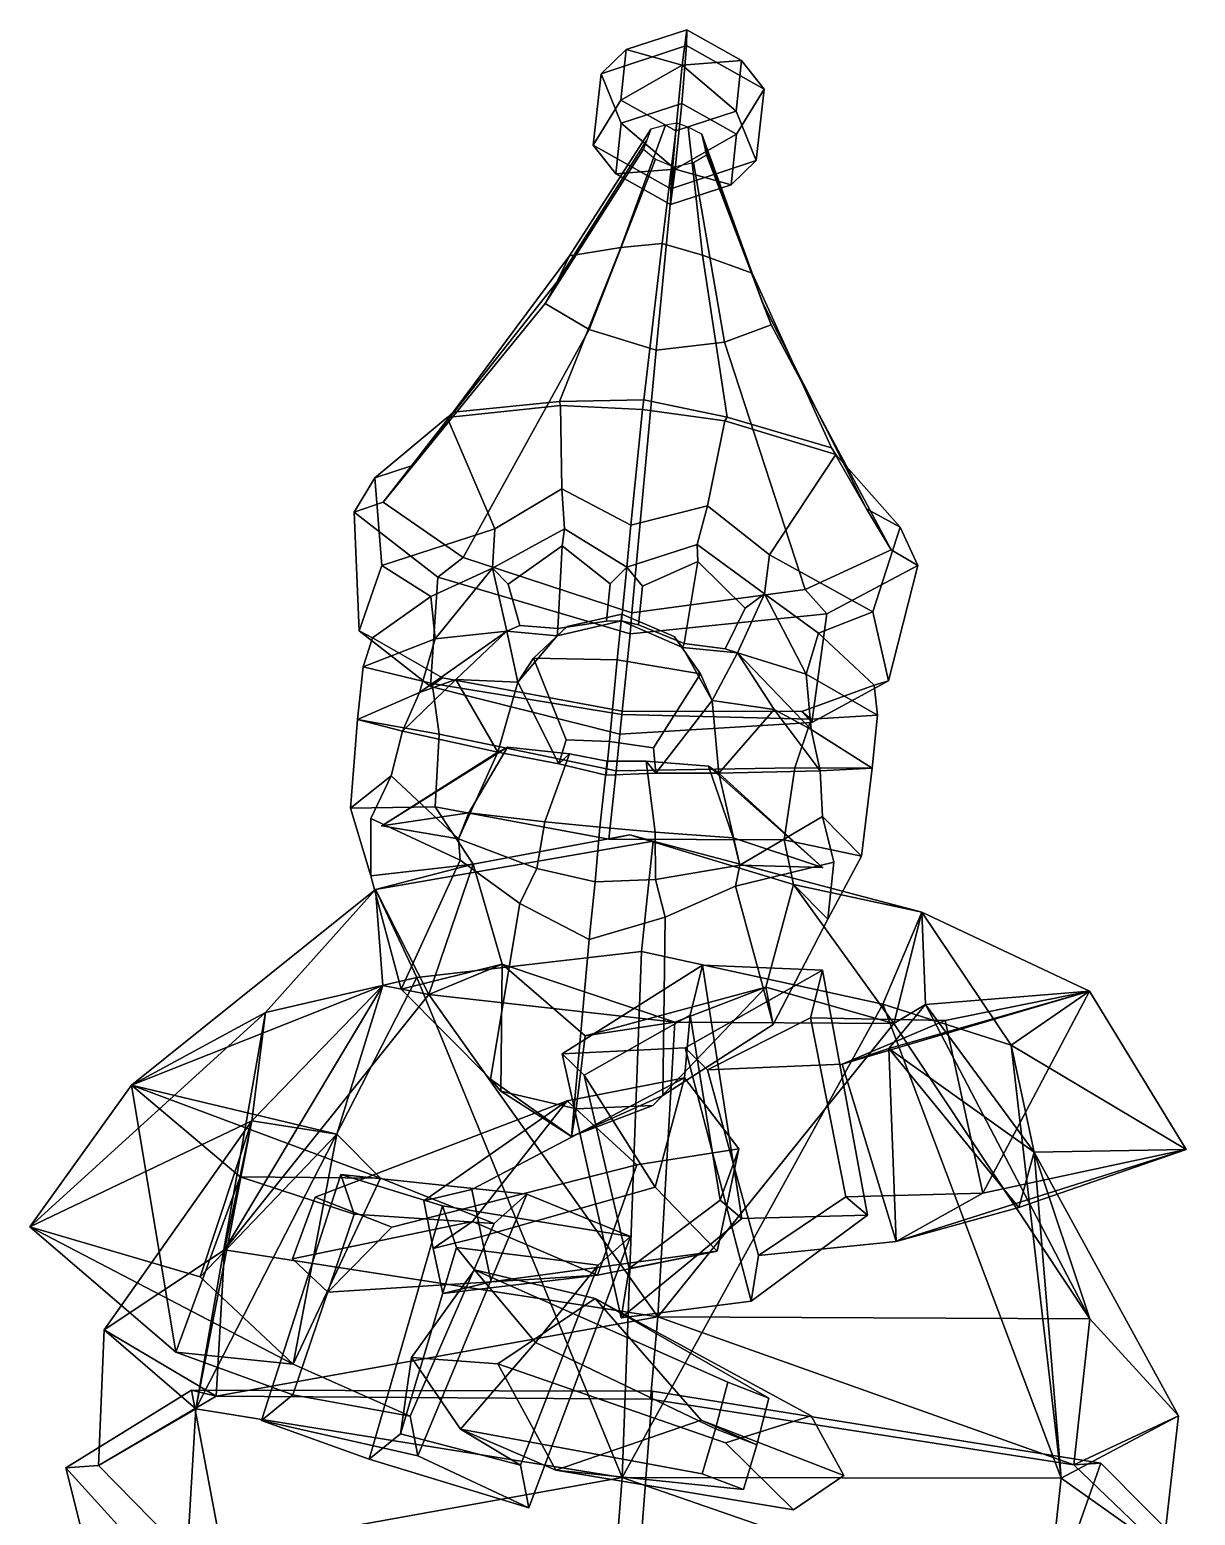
# Model space of a CAD drawing. Extents: x -140 to 134, y -226 to 338.
# Drawn here: x -139.8 to 134.1, y -10.9 to 338.1 of the extents above; entities that cross this region are included whole.
import ezdxf

# ---------------------------------------------------------------- set-up
doc = ezdxf.new("R2010")
doc.units = 0

msp = doc.modelspace()

# ---------------------------------------------------------------- linework, layer by layer
for p in [(-57.068275, 151.067719, 73.576363), (46.459114, 141.300537, 75.588348)]:
    msp.add_point(p)
for points in [[(0.385634, 333.461517, -37.042839), (14.57961, 338.129944, -41.24456), (14.52562, 334.404572, -56.551167), (-5.547706, 327.80249, -50.609077)], [(13.528693, 329.82074, -27.506554), (14.57961, 338.129944, -41.24456), (0.385634, 333.461517, -37.042839)], [(13.528693, 329.82074, -27.506554), (27.47805, 330.905518, -36.516312), (14.57961, 338.129944, -41.24456)], [(27.47805, 330.905518, -36.516312), (32.766747, 324.187775, -49.864464), (14.52562, 334.404572, -56.551167), (14.57961, 338.129944, -41.24456)], [(-7.379908, 310.983551, -37.980251), (-0.909924, 321.568787, -28.112944), (0.385634, 333.461517, -37.042839), (-5.547706, 327.80249, -50.609077)], [(-0.795622, 316.158478, -60.258263), (-5.547706, 327.80249, -50.609077), (14.52562, 334.404572, -56.551167), (13.398355, 320.826904, -64.459984)], [(-0.909924, 321.568787, -28.112944), (13.528693, 329.82074, -27.506554), (0.385634, 333.461517, -37.042839)], [(26.296791, 313.602478, -59.731735), (13.398355, 320.826904, -64.459984), (14.52562, 334.404572, -56.551167), (32.766747, 324.187775, -49.864464)], [(11.988489, 314.344391, -23.384735), (13.528693, 329.82074, -27.506554), (-0.909924, 321.568787, -28.112944)], [(11.988489, 314.344391, -23.384735), (26.182491, 319.012756, -27.58642), (13.528693, 329.82074, -27.506554)], [(26.182491, 319.012756, -27.58642), (27.47805, 330.905518, -36.516312), (13.528693, 329.82074, -27.506554)], [(30.934546, 307.368805, -37.235634), (32.766747, 324.187775, -49.864464), (27.47805, 330.905518, -36.516312), (26.182491, 319.012756, -27.58642)], [(-7.379908, 310.983551, -37.980251), (-5.547706, 327.80249, -50.609077), (-0.795622, 316.158478, -60.258263), (-2.091179, 304.265717, -51.328365)], [(10.861225, 300.766754, -31.293568), (11.988489, 314.344391, -23.384735), (-0.909924, 321.568787, -28.112944), (-7.379908, 310.983551, -37.980251)], [(30.934546, 307.368805, -37.235634), (25.001234, 301.709717, -50.801842), (26.296791, 313.602478, -59.731735), (32.766747, 324.187775, -49.864464)], [(11.858136, 305.350525, -60.338135), (-0.795622, 316.158478, -60.258263), (13.398355, 320.826904, -64.459984)], [(10.861225, 300.766754, -31.293568), (30.934546, 307.368805, -37.235634), (26.182491, 319.012756, -27.58642), (11.988489, 314.344391, -23.384735)], [(11.858136, 305.350525, -60.338135), (13.398355, 320.826904, -64.459984), (26.296791, 313.602478, -59.731735)], [(6.145168, 314.742065, -33.318359), (5.21892, 312.169037, -36.91954), (-15.958186, 278.790192, -8.631081), (-12.930323, 284.983612, 4.102761)], [(9.557518, 315.711761, -31.512348), (6.145168, 314.742065, -33.318359), (-12.930323, 284.983612, 4.102761), (-0.87938, 286.992371, 10.490869)], [(-2.091179, 304.265717, -51.328365), (-0.795622, 316.158478, -60.258263), (11.858136, 305.350525, -60.338135)], [(12.291435, 316.207642, -30.44393), (9.557518, 315.711761, -31.512348), (-0.87938, 286.992371, 10.490869), (8.805226, 287.91449, 14.270494)], [(12.291435, 316.207642, -30.44393), (8.805226, 287.91449, 14.270494), (18.284933, 285.184326, 10.863316), (14.923526, 315.205505, -31.408064)], [(14.923526, 315.205505, -31.408064), (18.284933, 285.184326, 10.863316), (29.984776, 280.934845, 4.936789), (18.161396, 313.608398, -33.084831)], [(5.21892, 312.169037, -36.91954), (4.390481, 310.101227, -39.825989), (-18.690908, 273.821686, -18.908382), (-15.958186, 278.790192, -8.631081)], [(10.861225, 300.766754, -31.293568), (-7.379908, 310.983551, -37.980251), (-2.091179, 304.265717, -51.328365), (10.807234, 297.041351, -46.600155)], [(25.001234, 301.709717, -50.801842), (11.858136, 305.350525, -60.338135), (26.296791, 313.602478, -59.731735)], [(18.161396, 313.608398, -33.084831), (29.984776, 280.934845, 4.936789), (32.289482, 274.238312, -7.693417), (18.728268, 310.894531, -36.656994)], [(18.728268, 310.894531, -36.656994), (32.289482, 274.238312, -7.693417), (34.438885, 268.809235, -17.875837), (19.266823, 308.697723, -39.536877)], [(4.390481, 310.101227, -39.825989), (7.235912, 307.735016, -42.596058), (-8.307736, 267.733246, -28.700974), (-18.690908, 273.821686, -18.908382)], [(7.235912, 307.735016, -42.596058), (11.591511, 305.910858, -44.414856), (7.3968, 262.809845, -35.128899), (-8.307736, 267.733246, -28.700974)], [(10.861225, 300.766754, -31.293568), (10.807234, 297.041351, -46.600155), (25.001234, 301.709717, -50.801842), (30.934546, 307.368805, -37.235634)], [(19.266823, 308.697723, -39.536877), (34.438885, 268.809235, -17.875837), (23.485483, 264.733734, -28.083092), (16.138014, 306.895142, -42.423054)], [(10.807234, 297.041351, -46.600155), (-2.091179, 304.265717, -51.328365), (11.858136, 305.350525, -60.338135)], [(16.138014, 306.895142, -42.423054), (23.485483, 264.733734, -28.083092), (7.3968, 262.809845, -35.128899), (11.591511, 305.910858, -44.414856)], [(10.807234, 297.041351, -46.600155), (11.858136, 305.350525, -60.338135), (25.001234, 301.709717, -50.801842)], [(-40.268204, 248.267975, 40.302773), (-15.296136, 250.807434, 52.800667), (-0.87938, 286.992371, 10.490869), (-12.930323, 284.983612, 4.102761)], [(4.472487, 251.168945, 60.279057), (8.805226, 287.91449, 14.270494), (-0.87938, 286.992371, 10.490869), (-15.296136, 250.807434, 52.800667)], [(4.472487, 251.168945, 60.279057), (24.098049, 247.09082, 53.566269), (18.284933, 285.184326, 10.863316), (8.805226, 287.91449, 14.270494)], [(-50.055382, 235.64801, 15.305108), (-40.268204, 248.267975, 40.302773), (-12.930323, 284.983612, 4.102761), (-15.958186, 278.790192, -8.631081)], [(48.617531, 239.882141, 42.030212), (29.984776, 280.934845, 4.936789), (18.284933, 285.184326, 10.863316), (24.098049, 247.09082, 53.566269)], [(56.82811, 225.564209, 17.38232), (32.289482, 274.238312, -7.693417), (29.984776, 280.934845, 4.936789), (48.617531, 239.882141, 42.030212)], [(-56.736862, 227.169128, -6.172847), (-50.055382, 235.64801, 15.305108), (-15.958186, 278.790192, -8.631081), (-18.690908, 273.821686, -18.908382)], [(-37.932331, 214.172638, -24.289907), (-56.736862, 227.169128, -6.172847), (-18.690908, 273.821686, -18.908382), (-8.307736, 267.733246, -28.700974)], [(62.628735, 215.907715, -3.853052), (34.438885, 268.809235, -17.875837), (32.289482, 274.238312, -7.693417), (56.82811, 225.564209, 17.38232)], [(42.43792, 206.59021, -22.727962), (23.485483, 264.733734, -28.083092), (34.438885, 268.809235, -17.875837), (62.628735, 215.907715, -3.853052)], [(1.714064, 201.134033, -40.679794), (-37.932331, 214.172638, -24.289907), (-8.307736, 267.733246, -28.700974), (7.3968, 262.809845, -35.128899)], [(1.714064, 201.134033, -40.679794), (7.3968, 262.809845, -35.128899), (23.485483, 264.733734, -28.083092), (42.43792, 206.59021, -22.727962)], [(-41.736584, 246.987366, 45.420616), (-40.268204, 248.267975, 40.302773), (-50.055382, 235.64801, 15.305108), (-58.696587, 232.885559, 17.543018)], [(-15.099075, 249.854523, 58.12632), (-15.296136, 250.807434, 52.800667), (-40.268204, 248.267975, 40.302773), (-41.736584, 246.987366, 45.420616)], [(-14.767413, 230.239319, 67.671211), (-15.099075, 249.854523, 58.12632), (-41.736584, 246.987366, 45.420616), (-30.488274, 220.864258, 58.743095)], [(4.172307, 248.878174, 64.604294), (4.472487, 251.168945, 60.279057), (-15.296136, 250.807434, 52.800667), (-15.099075, 249.854523, 58.12632)], [(1.422144, 221.706604, 74.210342), (4.172307, 248.878174, 64.604294), (-15.099075, 249.854523, 58.12632), (-14.767413, 230.239319, 67.671211)], [(1.422144, 221.706604, 74.210342), (19.486328, 226.244568, 68.611771), (23.521362, 246.210907, 58.876884), (4.172307, 248.878174, 64.604294)], [(4.172307, 248.878174, 64.604294), (23.521362, 246.210907, 58.876884), (24.098049, 247.09082, 53.566269), (4.472487, 251.168945, 60.279057)], [(-30.488274, 220.864258, 58.743095), (-41.736584, 246.987366, 45.420616), (-58.696587, 232.885559, 17.543018), (-57.054527, 212.228394, 41.977097)], [(19.486328, 226.244568, 68.611771), (34.052055, 214.775269, 59.997402), (49.622402, 238.368195, 47.196121), (23.521362, 246.210907, 58.876884)], [(23.521362, 246.210907, 58.876884), (49.622402, 238.368195, 47.196121), (48.617531, 239.882141, 42.030212), (24.098049, 247.09082, 53.566269)], [(34.052055, 214.775269, 59.997402), (58.293018, 201.346069, 44.218803), (64.707787, 221.243103, 19.941305), (49.622402, 238.368195, 47.196121)], [(49.622402, 238.368195, 47.196121), (64.707787, 221.243103, 19.941305), (56.82811, 225.564209, 17.38232), (48.617531, 239.882141, 42.030212)], [(-58.696587, 232.885559, 17.543018), (-50.055382, 235.64801, 15.305108), (-56.736862, 227.169128, -6.172847), (-63.532257, 224.771729, -6.973056)], [(-57.054527, 212.228394, 41.977097), (-58.696587, 232.885559, 17.543018), (-63.532257, 224.771729, -6.973056), (-62.42329, 196.914978, 7.473741)], [(-63.532257, 224.771729, -6.973056), (-56.736862, 227.169128, -6.172847), (-37.932331, 214.172638, -24.289907), (-43.8801, 209.530396, -26.579975)], [(-14.767413, 230.239319, 67.671211), (-30.488274, 220.864258, 58.743095), (-31.083235, 211.597595, 59.503296), (-14.111197, 220.906464, 69.690102)], [(1.422144, 221.706604, 74.210342), (-14.767413, 230.239319, 67.671211), (-14.111197, 220.906464, 69.690102), (0.499795, 211.854462, 73.842979)], [(-62.42329, 196.914978, 7.473741), (-63.532257, 224.771729, -6.973056), (-43.8801, 209.530396, -26.579975), (-45.612076, 183.846008, -15.862905)], [(1.422144, 221.706604, 74.210342), (0.499795, 211.854462, 73.842979), (17.01898, 217.181305, 70.481003), (19.486328, 226.244568, 68.611771)], [(19.486328, 226.244568, 68.611771), (17.01898, 217.181305, 70.481003), (32.874367, 205.563599, 60.746273), (34.052055, 214.775269, 59.997402)], [(64.707787, 221.243103, 19.941305), (68.881798, 212.279236, -4.399672), (62.628735, 215.907715, -3.853052), (56.82811, 225.564209, 17.38232)], [(-45.558823, 204.939362, 43.956543), (-31.083235, 211.597595, 59.503296), (-30.488274, 220.864258, 58.743095), (-57.054527, 212.228394, 41.977097)], [(-14.719212, 216.902313, 68.156776), (-14.111197, 220.906464, 69.690102), (-31.083235, 211.597595, 59.503296), (-27.403748, 207.884094, 59.992813)], [(-14.719212, 216.902313, 68.156776), (-3.430012, 207.927612, 71.665688), (0.499795, 211.854462, 73.842979), (-14.111197, 220.906464, 69.690102)], [(58.293018, 201.346069, 44.218803), (62.028946, 185.173645, 9.892392), (68.881798, 212.279236, -4.399672), (64.707787, 221.243103, 19.941305)], [(-15.693019, 197.444458, 70.29705), (-14.719212, 216.902313, 68.156776), (-27.403748, 207.884094, 59.992813), (-24.651022, 198.181763, 64.94603)], [(-3.430012, 207.927612, 71.665688), (-14.719212, 216.902313, 68.156776), (-15.693019, 197.444458, 70.29705), (-4.304185, 199.20932, 74.32354)], [(17.183765, 213.167877, 68.720779), (17.01898, 217.181305, 70.481003), (0.499795, 211.854462, 73.842979), (4.169549, 207.36438, 71.965813)], [(17.183765, 213.167877, 68.720779), (28.323904, 202.238983, 58.599617), (32.874367, 205.563599, 60.746273), (17.01898, 217.181305, 70.481003)], [(-43.8801, 209.530396, -26.579975), (-37.932331, 214.172638, -24.289907), (1.714064, 201.134033, -40.679794), (1.308648, 196.206848, -43.737938)], [(4.169549, 207.36438, 71.965813), (3.258237, 198.308411, 74.895424), (14.011737, 193.912292, 70.381218), (17.183765, 213.167877, 68.720779)], [(14.011737, 193.912292, 70.381218), (23.625505, 192.716919, 64.208733), (28.323904, 202.238983, 58.599617), (17.183765, 213.167877, 68.720779)], [(45.569736, 196.341919, 45.72757), (58.293018, 201.346069, 44.218803), (34.052055, 214.775269, 59.997402), (32.874367, 205.563599, 60.746273)], [(68.881798, 212.279236, -4.399672), (47.496647, 200.909576, -24.804125), (42.43792, 206.59021, -22.727962), (62.628735, 215.907715, -3.853052)], [(-57.054527, 212.228394, 41.977097), (-62.42329, 196.914978, 7.473741), (-59.272861, 195.285278, 8.331049), (-45.558823, 204.939362, 43.956543)], [(-45.612076, 183.846008, -15.862905), (-43.8801, 209.530396, -26.579975), (1.308648, 196.206848, -43.737938), (-1.112574, 172.653625, -33.492188)], [(-44.561535, 194.989014, 46.315105), (-31.083235, 211.597595, 59.503296), (-45.558823, 204.939362, 43.956543)], [(-27.651909, 196.855713, 66.241554), (-31.083235, 211.597595, 59.503296), (-44.561535, 194.989014, 46.315105)], [(-24.651022, 198.181763, 64.94603), (-27.403748, 207.884094, 59.992813), (-31.083235, 211.597595, 59.503296), (-27.651909, 196.855713, 66.241554)], [(-4.304185, 199.20932, 74.32354), (-0.75937, 199.277954, 77.581078), (0.499795, 211.854462, 73.842979), (-3.430012, 207.927612, 71.665688)], [(3.258237, 198.308411, 74.895424), (4.169549, 207.36438, 71.965813), (0.499795, 211.854462, 73.842979), (-0.75937, 199.277954, 77.581078)], [(62.028946, 185.173645, 9.892392), (43.982265, 175.393311, -14.121696), (47.496647, 200.909576, -24.804125), (68.881798, 212.279236, -4.399672)], [(47.496647, 200.909576, -24.804125), (1.308648, 196.206848, -43.737938), (1.714064, 201.134033, -40.679794), (42.43792, 206.59021, -22.727962)], [(-45.558823, 204.939362, 43.956543), (-59.272861, 195.285278, 8.331049), (-61.47245, 188.479004, 10.702352), (-44.561535, 194.989014, 46.315105)], [(23.625505, 192.716919, 64.208733), (26.490591, 191.747681, 67.293777), (32.874367, 205.563599, 60.746273), (28.323904, 202.238983, 58.599617)], [(26.490591, 191.747681, 67.293777), (42.639694, 186.762085, 48.009808), (32.874367, 205.563599, 60.746273)], [(42.639694, 186.762085, 48.009808), (45.569736, 196.341919, 45.72757), (32.874367, 205.563599, 60.746273)], [(-1.768121, 190.118469, 98.378632), (-0.635103, 200.805786, 91.960358), (-13.5291, 197.933563, 88.96167), (-21.393986, 190.490082, 91.717461)], [(-0.635103, 200.805786, 91.960358), (-0.75937, 199.277954, 77.581078), (-15.869974, 195.752197, 72.887589), (-13.5291, 197.933563, 88.96167)], [(-15.693019, 197.444458, 70.29705), (-15.869974, 195.752197, 72.887589), (-0.75937, 199.277954, 77.581078), (-4.304185, 199.20932, 74.32354)], [(-1.768121, 190.118469, 98.378632), (17.822901, 186.790222, 92.479614), (11.600334, 195.562744, 89.450043), (-0.635103, 200.805786, 91.960358)], [(43.982265, 175.393311, -14.121696), (-1.112574, 172.653625, -33.492188), (1.308648, 196.206848, -43.737938), (47.496647, 200.909576, -24.804125)], [(-0.635103, 200.805786, 91.960358), (11.600334, 195.562744, 89.450043), (13.595005, 192.972351, 73.46022), (-0.75937, 199.277954, 77.581078)], [(14.011737, 193.912292, 70.381218), (3.258237, 198.308411, 74.895424), (-0.75937, 199.277954, 77.581078), (13.595005, 192.972351, 73.46022)], [(58.293018, 201.346069, 44.218803), (45.569736, 196.341919, 45.72757), (58.598755, 184.164825, 10.621809), (62.028946, 185.173645, 9.892392)], [(-62.42329, 196.914978, 7.473741), (-45.612076, 183.846008, -15.862905), (-42.807949, 185.889587, -16.543507), (-59.272861, 195.285278, 8.331049)], [(-48.248013, 182.417145, 48.750496), (-27.651909, 196.855713, 66.241554), (-44.561535, 194.989014, 46.315105)], [(-39.712219, 185.493225, 71.825409), (-27.651909, 196.855713, 66.241554), (-48.248013, 182.417145, 48.750496)], [(-39.712219, 185.493225, 71.825409), (-25.133167, 184.88092, 75.04969), (-27.651909, 196.855713, 66.241554)], [(-15.693019, 197.444458, 70.29705), (-24.651022, 198.181763, 64.94603), (-27.651909, 196.855713, 66.241554), (-15.869974, 195.752197, 72.887589)], [(-25.133167, 184.88092, 75.04969), (-15.869974, 195.752197, 72.887589), (-27.651909, 196.855713, 66.241554)], [(-21.393986, 190.490082, 91.717461), (-13.5291, 197.933563, 88.96167), (-15.869974, 195.752197, 72.887589), (-25.133167, 184.88092, 75.04969)], [(17.822901, 186.790222, 92.479614), (20.572197, 180.568909, 75.93795), (13.595005, 192.972351, 73.46022), (11.600334, 195.562744, 89.450043)], [(45.569736, 196.341919, 45.72757), (42.639694, 186.762085, 48.009808), (59.394112, 177.075958, 13.051317), (58.598755, 184.164825, 10.621809)], [(-44.561535, 194.989014, 46.315105), (-61.47245, 188.479004, 10.702352), (-62.759182, 176.057556, 15.485781), (-48.248013, 182.417145, 48.750496)], [(-61.47245, 188.479004, 10.702352), (-59.272861, 195.285278, 8.331049), (-42.807949, 185.889587, -16.543507), (-45.211052, 184.554901, -18.904428)], [(14.011737, 193.912292, 70.381218), (13.595005, 192.972351, 73.46022), (26.490591, 191.747681, 67.293777), (23.625505, 192.716919, 64.208733)], [(20.572197, 180.568909, 75.93795), (26.490591, 191.747681, 67.293777), (13.595005, 192.972351, 73.46022)], [(-62.759182, 176.057556, 15.485781), (-61.47245, 188.479004, 10.702352), (-45.211052, 184.554901, -18.904428), (-43.600449, 172.594055, -17.955437)], [(-13.714772, 171.326477, 90.727829), (-21.393986, 190.490082, 91.717461), (-25.133167, 184.88092, 75.04969), (-15.476265, 165.630554, 78.761215)], [(-3.537236, 170.908386, 96.153793), (-1.768121, 190.118469, 98.378632), (-21.393986, 190.490082, 91.717461), (-13.714772, 171.326477, 90.727829)], [(-3.537236, 170.908386, 96.153793), (6.7403, 169.396667, 91.125366), (17.822901, 186.790222, 92.479614), (-1.768121, 190.118469, 98.378632)], [(35.121841, 178.433105, 73.279762), (26.490591, 191.747681, 67.293777), (20.572197, 180.568909, 75.93795)], [(35.121841, 178.433105, 73.279762), (43.814262, 173.731628, 50.539665), (26.490591, 191.747681, 67.293777)], [(43.814262, 173.731628, 50.539665), (42.639694, 186.762085, 48.009808), (26.490591, 191.747681, 67.293777)], [(-52.213074, 173.308197, 50.058426), (-39.712219, 185.493225, 71.825409), (-48.248013, 182.417145, 48.750496)], [(-29.784765, 168.367859, 72.170265), (-39.712219, 185.493225, 71.825409), (-52.213074, 173.308197, 50.058426)], [(-45.612076, 183.846008, -15.862905), (-1.112574, 172.653625, -33.492188), (-0.625019, 178.041351, -32.424778), (-42.807949, 185.889587, -16.543507)], [(-45.211052, 184.554901, -18.904428), (-42.807949, 185.889587, -16.543507), (-0.625019, 178.041351, -32.424778), (-0.693498, 177.239899, -32.791794)], [(-29.784765, 168.367859, 72.170265), (-25.133167, 184.88092, 75.04969), (-39.712219, 185.493225, 71.825409)], [(6.7403, 169.396667, 91.125366), (7.350999, 163.476959, 79.204849), (20.572197, 180.568909, 75.93795), (17.822901, 186.790222, 92.479614)], [(62.028946, 185.173645, 9.892392), (58.598755, 184.164825, 10.621809), (41.637966, 177.922607, -14.902353), (43.982265, 175.393311, -14.121696)], [(42.639694, 186.762085, 48.009808), (43.814262, 173.731628, 50.539665), (58.150749, 164.650452, 17.835587), (59.394112, 177.075958, 13.051317)], [(-48.248013, 182.417145, 48.750496), (-62.759182, 176.057556, 15.485781), (-52.213074, 173.308197, 50.058426)], [(-43.600449, 172.594055, -17.955437), (-45.211052, 184.554901, -18.904428), (-0.693498, 177.239899, -32.791794), (-2.023955, 164.006104, -28.575752)], [(-15.476265, 165.630554, 78.761215), (-25.133167, 184.88092, 75.04969), (-29.784765, 168.367859, 72.170265)], [(59.394112, 177.075958, 13.051317), (43.838276, 176.153625, -17.173811), (41.637966, 177.922607, -14.902353), (58.598755, 184.164825, 10.621809)], [(43.982265, 175.393311, -14.121696), (41.637966, 177.922607, -14.902353), (-0.625019, 178.041351, -32.424778), (-1.112574, 172.653625, -33.492188)], [(43.838276, 176.153625, -17.173811), (-0.693498, 177.239899, -32.791794), (-0.625019, 178.041351, -32.424778), (41.637966, 177.922607, -14.902353)], [(7.350999, 163.476959, 79.204849), (22.161989, 163.46698, 73.179817), (20.572197, 180.568909, 75.93795)], [(22.161989, 163.46698, 73.179817), (35.121841, 178.433105, 73.279762), (20.572197, 180.568909, 75.93795)], [(22.161989, 163.46698, 73.179817), (45.953098, 164.046814, 51.966221), (35.121841, 178.433105, 73.279762)], [(45.953098, 164.046814, 51.966221), (43.814262, 173.731628, 50.539665), (35.121841, 178.433105, 73.279762)], [(-54.85939, 162.839233, 52.397434), (-52.213074, 173.308197, 50.058426), (-62.759182, 176.057556, 15.485781), (-64.391487, 155.277771, 21.157606)], [(-64.391487, 155.277771, 21.157606), (-62.759182, 176.057556, 15.485781), (-43.600449, 172.594055, -17.955437), (-44.53606, 155.570313, -11.476666)], [(39.984619, 164.708313, -16.331013), (-2.023955, 164.006104, -28.575752), (-0.693498, 177.239899, -32.791794), (43.838276, 176.153625, -17.173811)], [(58.150749, 164.650452, 17.835587), (39.984619, 164.708313, -16.331013), (43.838276, 176.153625, -17.173811), (59.394112, 177.075958, 13.051317)], [(-54.85939, 162.839233, 52.397434), (-39.048603, 148.054779, 82.796478), (-29.784765, 168.367859, 72.170265), (-52.213074, 173.308197, 50.058426)], [(-44.53606, 155.570313, -11.476666), (-43.600449, 172.594055, -17.955437), (-2.023955, 164.006104, -28.575752), (-3.688456, 147.975403, -20.749311)], [(-3.537236, 170.908386, 96.153793), (-13.714772, 171.326477, 90.727829), (-15.476265, 165.630554, 78.761215), (-4.329887, 163.030609, 85.340569)], [(43.814262, 173.731628, 50.539665), (45.953098, 164.046814, 51.966221), (58.150749, 164.650452, 17.835587)], [(-36.643089, 154.149292, 91.837669), (-27.565689, 169.585297, 86.213661), (-57.068275, 151.067719, 73.576363)], [(-27.565689, 169.585297, 86.213661), (-29.784765, 168.367859, 72.170265), (-57.068275, 151.067719, 73.576363)], [(-57.068275, 151.067719, 73.576363), (-29.784765, 168.367859, 72.170265), (-39.048603, 148.054779, 82.796478)], [(-12.961178, 167.973022, 86.665352), (-27.565689, 169.585297, 86.213661), (-36.643089, 154.149292, 91.837669), (-18.72349, 152.05127, 101.119408)], [(-27.565689, 169.585297, 86.213661), (-12.961178, 167.973022, 86.665352), (-15.476265, 165.630554, 78.761215), (-29.784765, 168.367859, 72.170265)], [(-18.72349, 152.05127, 101.119408), (-5.811865, 150.770874, 102.08123), (-4.108326, 166.300964, 89.816055), (-12.961178, 167.973022, 86.665352)], [(-4.108326, 166.300964, 89.816055), (-4.329887, 163.030609, 85.340569), (-15.476265, 165.630554, 78.761215), (-12.961178, 167.973022, 86.665352)], [(-3.537236, 170.908386, 96.153793), (-4.329887, 163.030609, 85.340569), (7.350999, 163.476959, 79.204849), (6.7403, 169.396667, 91.125366)], [(7.138779, 149.611328, 101.622025), (5.015685, 166.277008, 87.014717), (-4.108326, 166.300964, 89.816055), (-5.811865, 150.770874, 102.08123)], [(-4.108326, 166.300964, 89.816055), (5.015685, 166.277008, 87.014717), (7.350999, 163.476959, 79.204849), (-4.329887, 163.030609, 85.340569)], [(37.470879, 147.833435, -9.882915), (-3.688456, 147.975403, -20.749311), (-2.023955, 164.006104, -28.575752), (39.984619, 164.708313, -16.331013)], [(5.015685, 166.277008, 87.014717), (7.138779, 149.611328, 101.622025), (25.478592, 148.288513, 93.044968), (19.670488, 165.128845, 87.13166)], [(19.670488, 165.128845, 87.13166), (22.161989, 163.46698, 73.179817), (7.350999, 163.476959, 79.204849), (5.015685, 166.277008, 87.014717)], [(25.478592, 148.288513, 93.044968), (46.459114, 141.300537, 75.588348), (19.670488, 165.128845, 87.13166)], [(19.670488, 165.128845, 87.13166), (46.459114, 141.300537, 75.588348), (22.161989, 163.46698, 73.179817)], [(46.503475, 153.276245, 54.367355), (45.953098, 164.046814, 51.966221), (22.161989, 163.46698, 73.179817), (27.048672, 141.818909, 84.081039)], [(55.649765, 143.952637, 23.490532), (37.470879, 147.833435, -9.882915), (39.984619, 164.708313, -16.331013), (58.150749, 164.650452, 17.835587)], [(46.503475, 153.276245, 54.367355), (55.649765, 143.952637, 23.490532), (58.150749, 164.650452, 17.835587), (45.953098, 164.046814, 51.966221)], [(-59.684841, 139.317444, 28.640743), (-59.644897, 152.852753, 57.691441), (-54.85939, 162.839233, 52.397434), (-64.391487, 155.277771, 21.157606)], [(-54.85939, 162.839233, 52.397434), (-59.644897, 152.852753, 57.691441), (-38.677483, 143.031586, 74.630844), (-39.048603, 148.054779, 82.796478)], [(46.459114, 141.300537, 75.588348), (27.048672, 141.818909, 84.081039), (22.161989, 163.46698, 73.179817)], [(-59.684841, 139.317444, 28.640743), (-64.391487, 155.277771, 21.157606), (-44.53606, 155.570313, -11.476666), (-35.595589, 142.068542, 17.429707)], [(-39.048603, 148.054779, 82.796478), (-36.643089, 154.149292, 91.837669), (-57.068275, 151.067719, 73.576363)], [(-35.595589, 142.068542, 17.429707), (-44.53606, 155.570313, -11.476666), (-3.688456, 147.975403, -20.749311), (1.247347, 148.950256, -3.128552)], [(-18.72349, 152.05127, 101.119408), (-36.643089, 154.149292, 91.837669), (-39.048603, 148.054779, 82.796478), (-20.612104, 141.080933, 93.265633)], [(-38.677483, 143.031586, 74.630844), (-59.644897, 152.852753, 57.691441), (-59.684841, 139.317444, 28.640743), (-52.495834, 112.694061, 50.45528)], [(-5.811865, 150.770874, 102.08123), (-18.72349, 152.05127, 101.119408), (-20.612104, 141.080933, 93.265633), (-6.968417, 137.978394, 99.49099)], [(-5.811865, 150.770874, 102.08123), (-6.968417, 137.978394, 99.49099), (7.244189, 138.45285, 93.807007), (7.138779, 149.611328, 101.622025)], [(46.503475, 153.276245, 54.367355), (27.048672, 141.818909, 84.081039), (26.059746, 136.924011, 75.888969), (49.130112, 142.590485, 59.805412)], [(47.757629, 129.180908, 30.728819), (55.649765, 143.952637, 23.490532), (46.503475, 153.276245, 54.367355), (49.130112, 142.590485, 59.805412)], [(6.721849, 147.500885, -7.311019), (-58.584087, 136.147217, -8.124345), (-35.595589, 142.068542, 17.429707), (1.247347, 148.950256, -3.128552)], [(6.721849, 147.500885, -7.311019), (3.961937, 121.597351, -54.50695), (-48.845924, 115.457062, -46.08596), (-58.584087, 136.147217, -8.124345)], [(-24.657194, 132.870941, 97.047699), (-20.612104, 141.080933, 93.265633), (-39.048603, 148.054779, 82.796478), (-38.677483, 143.031586, 74.630844)], [(39.666786, 137.322693, 17.300604), (1.247347, 148.950256, -3.128552), (-3.688456, 147.975403, -20.749311), (37.470879, 147.833435, -9.882915)], [(1.247347, 148.950256, -3.128552), (39.666786, 137.322693, 17.300604), (69.797272, 130.805115, -11.744743), (6.721849, 147.500885, -7.311019)], [(6.721849, 147.500885, -7.311019), (69.797272, 130.805115, -11.744743), (60.695374, 109.166504, -48.05909), (3.961937, 121.597351, -54.50695)], [(7.138779, 149.611328, 101.622025), (7.244189, 138.45285, 93.807007), (27.048672, 141.818909, 84.081039), (25.478592, 148.288513, 93.044968)], [(27.048672, 141.818909, 84.081039), (46.459114, 141.300537, 75.588348), (25.478592, 148.288513, 93.044968)], [(47.757629, 129.180908, 30.728819), (39.666786, 137.322693, 17.300604), (37.470879, 147.833435, -9.882915), (55.649765, 143.952637, 23.490532)], [(-52.495834, 112.694061, 50.45528), (-59.684841, 139.317444, 28.640743), (-35.595589, 142.068542, 17.429707), (-28.772707, 118.624573, 44.233372)], [(-58.584087, 136.147217, -8.124345), (-45.983665, 111.451782, 49.891468), (-35.595589, 142.068542, 17.429707)], [(-31.565521, 91.540939, 87.231308), (-24.657194, 132.870941, 97.047699), (-38.677483, 143.031586, 74.630844), (-52.495834, 112.694061, 50.45528)], [(-45.983665, 111.451782, 49.891468), (-28.772707, 118.624573, 44.233372), (-35.595589, 142.068542, 17.429707)], [(-8.361586, 124.406311, 105.291252), (-6.968417, 137.978394, 99.49099), (-20.612104, 141.080933, 93.265633), (-24.657194, 132.870941, 97.047699)], [(9.534366, 129.645172, 97.712189), (26.059746, 136.924011, 75.888969), (27.048672, 141.818909, 84.081039), (7.244189, 138.45285, 93.807007)], [(26.059746, 136.924011, 75.888969), (34.883366, 104.450348, 52.153442), (47.757629, 129.180908, 30.728819), (49.130112, 142.590485, 59.805412)], [(-56.848431, 113.557861, 28.593643), (-58.584087, 136.147217, -8.124345), (-115.882965, 90.164886, 79.743965)], [(-84.367195, 107.271576, -32.921398), (-115.882965, 90.164886, 79.743965), (-58.584087, 136.147217, -8.124345)], [(-84.367195, 107.271576, -32.921398), (-58.584087, 136.147217, -8.124345), (-48.845924, 115.457062, -46.08596)], [(-56.848431, 113.557861, 28.593643), (-45.983665, 111.451782, 49.891468), (-58.584087, 136.147217, -8.124345)], [(-8.361586, 124.406311, 105.291252), (9.534366, 129.645172, 97.712189), (7.244189, 138.45285, 93.807007), (-6.968417, 137.978394, 99.49099)], [(8.966942, 87.716949, 88.019035), (34.883366, 104.450348, 52.153442), (26.059746, 136.924011, 75.888969), (9.534366, 129.645172, 97.712189)], [(34.883366, 104.450348, 52.153442), (33.162209, 113.218262, 44.086304), (39.666786, 137.322693, 17.300604), (47.757629, 129.180908, 30.728819)], [(63.268265, 104.655701, 47.759785), (39.666786, 137.322693, 17.300604), (33.162209, 113.218262, 44.086304)], [(69.797272, 130.805115, -11.744743), (39.666786, 137.322693, 17.300604), (63.268265, 104.655701, 47.759785)], [(-12.499448, 78.079773, 93.314247), (-8.361586, 124.406311, 105.291252), (-24.657194, 132.870941, 97.047699), (-31.565521, 91.540939, 87.231308)], [(-12.499448, 78.079773, 93.314247), (8.966942, 87.716949, 88.019035), (9.534366, 129.645172, 97.712189), (-8.361586, 124.406311, 105.291252)], [(90.798996, 99.596634, -34.146194), (60.695374, 109.166504, -48.05909), (69.797272, 130.805115, -11.744743)], [(70.679474, 109.139008, 27.238642), (69.797272, 130.805115, -11.744743), (63.268265, 104.655701, 47.759785)], [(70.679474, 109.139008, 27.238642), (109.251877, 112.222107, 87.091949), (69.797272, 130.805115, -11.744743)], [(90.798996, 99.596634, -34.146194), (69.797272, 130.805115, -11.744743), (109.251877, 112.222107, 87.091949)], [(-0.577721, -2.018585, -96.775024), (-48.845924, 115.457062, -46.08596), (3.961937, 121.597351, -54.50695)], [(-0.577721, -2.018585, -96.775024), (3.961937, 121.597351, -54.50695), (60.695374, 109.166504, -48.05909)], [(-100.802322, 14.113022, -60.822861), (-48.845924, 115.457062, -46.08596), (-0.577721, -2.018585, -96.775024)], [(-100.802322, 14.113022, -60.822861), (-84.367195, 107.271576, -32.921398), (-48.845924, 115.457062, -46.08596)], [(-31.565521, 91.540939, 87.231308), (-52.495834, 112.694061, 50.45528), (-28.772707, 118.624573, 44.233372), (-29.091343, 88.779388, 71.559502)], [(11.761261, 104.997894, 54.096401), (-28.772707, 118.624573, 44.233372), (-45.983665, 111.451782, 49.891468)], [(-29.091343, 88.779388, 71.559502), (-28.772707, 118.624573, 44.233372), (-9.276695, 101.751205, 42.399513), (-11.389595, 84.634613, 68.027031)], [(-9.276695, 101.751205, 42.399513), (-28.772707, 118.624573, 44.233372), (11.761261, 104.997894, 54.096401)], [(14.209846, 98.952606, 88.547943), (-14.676934, 97.567932, 104.700287), (18.325968, 118.327148, 166.388031), (46.516266, 117.170715, 150.468445)], [(-14.676934, 97.567932, 104.700287), (-9.490675, 92.498688, 114.182198), (15.38079, 106.584412, 160.16507), (18.325968, 118.327148, 166.388031)], [(14.209846, 98.952606, 88.547943), (46.516266, 117.170715, 150.468445), (43.669716, 105.995544, 144.463837), (19.480469, 93.757767, 98.181664)], [(27.522961, 58.862457, 181.999313), (18.325968, 118.327148, 166.388031), (15.38079, 106.584412, 160.16507), (22.478941, 63.176346, 172.742065)], [(27.522961, 58.862457, 181.999313), (57.099224, 59.614716, 167.109924), (46.516266, 117.170715, 150.468445), (18.325968, 118.327148, 166.388031)], [(57.099224, 59.614716, 167.109924), (51.97242, 63.956345, 157.698303), (43.669716, 105.995544, 144.463837), (46.516266, 117.170715, 150.468445)], [(-56.848431, 113.557861, 28.593643), (-115.882965, 90.164886, 79.743965), (-67.672302, 78.636292, 61.546093)], [(-94.057526, 51.522583, 88.879456), (-56.848431, 113.557861, 28.593643), (-87.647491, 81.822021, -0.305375)], [(-94.057526, 51.522583, 88.879456), (-45.983665, 111.451782, 49.891468), (-56.848431, 113.557861, 28.593643)], [(-87.647491, 81.822021, -0.305375), (-56.848431, 113.557861, 28.593643), (-67.672302, 78.636292, 61.546093)], [(6.625517, 85.409729, 72.253639), (-11.389595, 84.634613, 68.027031), (-9.276695, 101.751205, 42.399513), (33.162209, 113.218262, 44.086304)], [(-9.276695, 101.751205, 42.399513), (11.761261, 104.997894, 54.096401), (33.162209, 113.218262, 44.086304)], [(8.966942, 87.716949, 88.019035), (6.625517, 85.409729, 72.253639), (33.162209, 113.218262, 44.086304), (34.883366, 104.450348, 52.153442)], [(11.761261, 104.997894, 54.096401), (63.268265, 104.655701, 47.759785), (33.162209, 113.218262, 44.086304)], [(51.075901, 95.130859, 80.731712), (109.251877, 112.222107, 87.091949), (62.05669, 98.771423, 67.012878)], [(51.075901, 95.130859, 80.731712), (75.277428, 105.337524, 126.920593), (109.251877, 112.222107, 87.091949)], [(70.679474, 109.139008, 27.238642), (62.05669, 98.771423, 67.012878), (109.251877, 112.222107, 87.091949)], [(84.137497, 64.806946, 141.291809), (109.251877, 112.222107, 87.091949), (75.277428, 105.337524, 126.920593)], [(84.137497, 64.806946, 141.291809), (131.950378, 75.039093, 84.658524), (109.251877, 112.222107, 87.091949)], [(90.798996, 99.596634, -34.146194), (109.251877, 112.222107, 87.091949), (131.950378, 75.039093, 84.658524)], [(7.831744, 35.707413, 118.301918), (-45.983665, 111.451782, 49.891468), (-94.057526, 51.522583, 88.879456)], [(7.831744, 35.707413, 118.301918), (11.761261, 104.997894, 54.096401), (-45.983665, 111.451782, 49.891468)], [(102.601372, -2.148499, -65.923523), (-0.577721, -2.018585, -96.775024), (60.695374, 109.166504, -48.05909)], [(102.601372, -2.148499, -65.923523), (60.695374, 109.166504, -48.05909), (90.798996, 99.596634, -34.146194)], [(96.251785, 74.4142, 0.145486), (62.05669, 98.771423, 67.012878), (70.679474, 109.139008, 27.238642)], [(109.346169, 35.261047, 83.778793), (70.679474, 109.139008, 27.238642), (63.268265, 104.655701, 47.759785)], [(109.346169, 35.261047, 83.778793), (96.251785, 74.4142, 0.145486), (70.679474, 109.139008, 27.238642)], [(-84.367195, 107.271576, -32.921398), (-139.808929, 56.912704, 65.167786), (-115.882965, 90.164886, 79.743965)], [(-87.647491, 81.822021, -0.305375), (-139.808929, 56.912704, 65.167786), (-84.367195, 107.271576, -32.921398)], [(-100.802322, 14.113022, -60.822861), (-87.647491, 81.822021, -0.305375), (-84.367195, 107.271576, -32.921398)], [(7.189791, 66.231293, 116.729759), (14.088139, 91.894775, 139.878082), (15.38079, 106.584412, 160.16507), (-9.490675, 92.498688, 114.182198)], [(7.831744, 35.707413, 118.301918), (63.268265, 104.655701, 47.759785), (11.761261, 104.997894, 54.096401)], [(26.864828, 75.247574, 160.499146), (22.478941, 63.176346, 172.742065), (15.38079, 106.584412, 160.16507), (14.088139, 91.894775, 139.878082)], [(75.277428, 105.337524, 126.920593), (51.075901, 95.130859, 80.731712), (19.480469, 93.757767, 98.181664), (43.669716, 105.995544, 144.463837)], [(51.97242, 63.956345, 157.698303), (84.137497, 64.806946, 141.291809), (75.277428, 105.337524, 126.920593), (43.669716, 105.995544, 144.463837)], [(7.831744, 35.707413, 118.301918), (109.346169, 35.261047, 83.778793), (63.268265, 104.655701, 47.759785)], [(29.702583, 39.458679, 114.32988), (-0.860868, 35.507385, 129.091919), (-14.676934, 97.567932, 104.700287), (14.209846, 98.952606, 88.547943)], [(29.702583, 39.458679, 114.32988), (14.209846, 98.952606, 88.547943), (19.480469, 93.757767, 98.181664), (31.487396, 50.166595, 118.307076)], [(63.780224, 53.457901, 102.281227), (51.075901, 95.130859, 80.731712), (62.05669, 98.771423, 67.012878)], [(92.659866, 61.408417, 67.268654), (62.05669, 98.771423, 67.012878), (96.251785, 74.4142, 0.145486)], [(63.780224, 53.457901, 102.281227), (62.05669, 98.771423, 67.012878), (92.659866, 61.408417, 67.268654)], [(102.601372, -2.148499, -65.923523), (90.798996, 99.596634, -34.146194), (96.251785, 74.4142, 0.145486)], [(96.251785, 74.4142, 0.145486), (90.798996, 99.596634, -34.146194), (131.950378, 75.039093, 84.658524)], [(-0.860868, 35.507385, 129.091919), (1.073823, 47.066833, 133.400345), (-9.490675, 92.498688, 114.182198), (-14.676934, 97.567932, 104.700287)], [(51.075901, 95.130859, 80.731712), (63.780224, 53.457901, 102.281227), (31.487396, 50.166595, 118.307076), (19.480469, 93.757767, 98.181664)], [(-47.192898, 62.95787, 115.017075), (-13.527842, 86.457703, 157.736481), (14.088139, 91.894775, 139.878082), (-35.893101, 65.688354, 109.331924)], [(-33.67205, 54.584641, 110.305473), (-35.893101, 65.688354, 109.331924), (14.088139, 91.894775, 139.878082), (7.189791, 66.231293, 116.729759)], [(-12.499448, 78.079773, 93.314247), (-31.565521, 91.540939, 87.231308), (-29.091343, 88.779388, 71.559502)], [(2.851993, 71.472046, 186.487061), (26.864828, 75.247574, 160.499146), (14.088139, 91.894775, 139.878082), (-13.527842, 86.457703, 157.736481)], [(21.76619, 51.210312, 141.940582), (7.189791, 66.231293, 116.729759), (-9.490675, 92.498688, 114.182198), (1.073823, 47.066833, 133.400345)], [(-105.462776, 27.411942, 120.118065), (-115.882965, 90.164886, 79.743965), (-139.808929, 56.912704, 65.167786)], [(-57.393974, 68.358276, 78.972908), (-67.672302, 78.636292, 61.546093), (-115.882965, 90.164886, 79.743965)], [(-57.393974, 68.358276, 78.972908), (-115.882965, 90.164886, 79.743965), (-90.376472, 68.641785, 120.630775)], [(-105.462776, 27.411942, 120.118065), (-90.376472, 68.641785, 120.630775), (-115.882965, 90.164886, 79.743965)], [(-12.499448, 78.079773, 93.314247), (-29.091343, 88.779388, 71.559502), (-11.389595, 84.634613, 68.027031)], [(-12.499448, 78.079773, 93.314247), (6.625517, 85.409729, 72.253639), (8.966942, 87.716949, 88.019035)], [(-78.035851, 49.351563, 170.169327), (-72.749817, 63.835312, 185.155014), (-13.527842, 86.457703, 157.736481), (-35.775532, 58.107178, 136.429565)], [(-54.703777, 56.791306, 195.168869), (2.851993, 71.472046, 186.487061), (-13.527842, 86.457703, 157.736481), (-72.749817, 63.835312, 185.155014)], [(-45.038261, 51.827271, 115.88726), (-35.775532, 58.107178, 136.429565), (-13.527842, 86.457703, 157.736481), (-47.192898, 62.95787, 115.017075)], [(-12.499448, 78.079773, 93.314247), (-11.389595, 84.634613, 68.027031), (6.625517, 85.409729, 72.253639)], [(-99.714218, 45.152771, 48.71772), (-139.808929, 56.912704, 65.167786), (-87.647491, 81.822021, -0.305375)], [(-94.057526, 51.522583, 88.879456), (-87.647491, 81.822021, -0.305375), (-122.322609, 32.68869, 6.283124)], [(-122.322609, 32.68869, 6.283124), (-87.647491, 81.822021, -0.305375), (-100.802322, 14.113022, -60.822861)], [(-99.714218, 45.152771, 48.71772), (-87.647491, 81.822021, -0.305375), (-67.672302, 78.636292, 61.546093)], [(-77.907326, 24.592957, 84.093124), (-99.714218, 45.152771, 48.71772), (-67.672302, 78.636292, 61.546093)], [(-77.907326, 24.592957, 84.093124), (-67.672302, 78.636292, 61.546093), (-57.393974, 68.358276, 78.972908)], [(-6.394807, 45.545609, 158.829422), (21.76619, 51.210312, 141.940582), (26.864828, 75.247574, 160.499146), (2.851993, 71.472046, 186.487061)], [(21.76619, 51.210312, 141.940582), (1.073823, 47.066833, 133.400345), (22.478941, 63.176346, 172.742065), (26.864828, 75.247574, 160.499146)], [(63.780224, 53.457901, 102.281227), (92.659866, 61.408417, 67.268654), (131.950378, 75.039093, 84.658524)], [(63.780224, 53.457901, 102.281227), (131.950378, 75.039093, 84.658524), (84.137497, 64.806946, 141.291809)], [(92.659866, 61.408417, 67.268654), (96.251785, 74.4142, 0.145486), (131.950378, 75.039093, 84.658524)], [(109.346169, 35.261047, 83.778793), (130.113144, 12.507202, -0.047089), (96.251785, 74.4142, 0.145486)], [(130.113144, 12.507202, -0.047089), (102.601372, -2.148499, -65.923523), (96.251785, 74.4142, 0.145486)], [(-69.758591, 41.528107, 185.804718), (-6.394807, 45.545609, 158.829422), (2.851993, 71.472046, 186.487061), (-54.703777, 56.791306, 195.168869)], [(-77.940811, 17.435608, 141.272354), (-63.527462, 59.861176, 143.197952), (-90.376472, 68.641785, 120.630775), (-105.462776, 27.411942, 120.118065)], [(-90.376472, 68.641785, 120.630775), (-63.527462, 59.861176, 143.197952), (-30.700235, 57.676437, 100.836136), (-57.393974, 68.358276, 78.972908)], [(-60.017147, 2.332672, 167.058105), (-42.79697, 61.841766, 172.2043), (-66.728226, 69.208191, 151.649628), (-85.370232, 11.422897, 147.781067)], [(-85.370232, 11.422897, 147.781067), (-66.728226, 69.208191, 151.649628), (-63.527462, 59.861176, 143.197952), (-77.940811, 17.435608, 141.272354)], [(-57.393974, 68.358276, 78.972908), (-30.700235, 57.676437, 100.836136), (-50.373657, 12.386475, 104.177597), (-77.907326, 24.592957, 84.093124)], [(-23.012665, 64.540802, 94.405251), (-66.728226, 69.208191, 151.649628), (-42.79697, 61.841766, 172.2043), (1.337966, 54.596649, 114.540352)], [(-23.012665, 64.540802, 94.405251), (-30.700235, 57.676437, 100.836136), (-63.527462, 59.861176, 143.197952), (-66.728226, 69.208191, 151.649628)], [(-69.758591, 41.528107, 185.804718), (-54.703777, 56.791306, 195.168869), (-72.749817, 63.835312, 185.155014), (-78.035851, 49.351563, 170.169327)], [(-48.618526, 3.070099, 97.560379), (-50.373657, 12.386475, 104.177597), (-30.700235, 57.676437, 100.836136), (-23.012665, 64.540802, 94.405251)], [(-48.618526, 3.070099, 97.560379), (-23.012665, 64.540802, 94.405251), (1.337966, 54.596649, 114.540352), (-22.536543, -9.163864, 115.937408)], [(-45.038261, 51.827271, 115.88726), (-47.192898, 62.95787, 115.017075), (-35.893101, 65.688354, 109.331924), (-33.67205, 54.584641, 110.305473)], [(-31.359125, 43.949036, 111.743347), (-33.67205, 54.584641, 110.305473), (7.189791, 66.231293, 116.729759), (21.76619, 51.210312, 141.940582)], [(-0.860868, 35.507385, 129.091919), (27.522961, 58.862457, 181.999313), (22.478941, 63.176346, 172.742065), (1.073823, 47.066833, 133.400345)], [(29.702583, 39.458679, 114.32988), (31.487396, 50.166595, 118.307076), (51.97242, 63.956345, 157.698303), (57.099224, 59.614716, 167.109924)], [(63.780224, 53.457901, 102.281227), (84.137497, 64.806946, 141.291809), (51.97242, 63.956345, 157.698303), (31.487396, 50.166595, 118.307076)], [(-60.017147, 2.332672, 167.058105), (-52.704803, 8.287872, 160.669556), (-39.497593, 52.002441, 163.395584), (-42.79697, 61.841766, 172.2043)], [(1.337966, 54.596649, 114.540352), (-42.79697, 61.841766, 172.2043), (-39.497593, 52.002441, 163.395584), (-6.22366, 47.881805, 120.883377)], [(29.702583, 39.458679, 114.32988), (57.099224, 59.614716, 167.109924), (27.522961, 58.862457, 181.999313), (-0.860868, 35.507385, 129.091919)], [(-77.907326, 24.592957, 84.093124), (-105.462776, 27.411942, 120.118065), (-139.808929, 56.912704, 65.167786)], [(-77.907326, 24.592957, 84.093124), (-139.808929, 56.912704, 65.167786), (-99.714218, 45.152771, 48.71772)], [(-69.758591, 41.528107, 185.804718), (-78.035851, 49.351563, 170.169327), (-35.775532, 58.107178, 136.429565), (-6.394807, 45.545609, 158.829422)], [(-42.698151, 41.208099, 117.435669), (-6.394807, 45.545609, 158.829422), (-35.775532, 58.107178, 136.429565), (-45.038261, 51.827271, 115.88726)], [(-42.698151, 41.208099, 117.435669), (-45.038261, 51.827271, 115.88726), (-33.67205, 54.584641, 110.305473), (-31.359125, 43.949036, 111.743347)], [(-22.536543, -9.163864, 115.937408), (1.337966, 54.596649, 114.540352), (-6.22366, 47.881805, 120.883377), (-24.442297, 0.89035, 123.093315)], [(-96.024712, 17.11673, 83.688263), (-94.057526, 51.522583, 88.879456), (-122.322609, 32.68869, 6.283124)], [(-96.024712, 17.11673, 83.688263), (7.831744, 35.707413, 118.301918), (-94.057526, 51.522583, 88.879456)], [(-50.070583, 26.204636, 154.8694), (-35.277973, 46.758453, 144.164764), (-39.497593, 52.002441, 163.395584), (-52.704803, 8.287872, 160.669556)], [(-42.698151, 41.208099, 117.435669), (-31.359125, 43.949036, 111.743347), (21.76619, 51.210312, 141.940582), (-6.394807, 45.545609, 158.829422)], [(-20.932123, 29.679688, 119.926895), (-6.22366, 47.881805, 120.883377), (-39.497593, 52.002441, 163.395584), (-35.277973, 46.758453, 144.164764)], [(-29.815516, 24.73999, 188.02095), (-6.920355, 40.08075, 164.357956), (-35.277973, 46.758453, 144.164764), (-50.070583, 26.204636, 154.8694)], [(-38.604954, 9.379807, 134.526764), (-24.442297, 0.89035, 123.093315), (-6.22366, 47.881805, 120.883377), (-20.932123, 29.679688, 119.926895)], [(21.320362, 9.394928, 120.400871), (-20.932123, 29.679688, 119.926895), (-35.277973, 46.758453, 144.164764), (24.249285, 20.374664, 120.6007)], [(33.915009, 16.675293, 128.369263), (24.249285, 20.374664, 120.6007), (-35.277973, 46.758453, 144.164764), (-6.920355, 40.08075, 164.357956)], [(23.730347, 6.123444, 207.764969), (43.833321, 12.523224, 202.245132), (-6.920355, 40.08075, 164.357956), (-29.815516, 24.73999, 188.02095)], [(51.483929, -1.505035, 187.858749), (17.94054, 11.492172, 146.544312), (-6.920355, 40.08075, 164.357956), (43.833321, 12.523224, 202.245132)], [(31.071701, 5.669739, 128.080994), (33.915009, 16.675293, 128.369263), (-6.920355, 40.08075, 164.357956), (17.94054, 11.492172, 146.544312)], [(-96.024712, 17.11673, 83.688263), (6.092143, 16.423187, 110.410728), (7.831744, 35.707413, 118.301918)], [(105.564445, 1.000275, 78.63311), (7.831744, 35.707413, 118.301918), (6.092143, 16.423187, 110.410728)], [(105.564445, 1.000275, 78.63311), (109.346169, 35.261047, 83.778793), (7.831744, 35.707413, 118.301918)], [(105.564445, 1.000275, 78.63311), (130.113144, 12.507202, -0.047089), (109.346169, 35.261047, 83.778793)], [(-96.024712, 17.11673, 83.688263), (-122.322609, 32.68869, 6.283124), (-123.618027, 0.81958, 11.305539)], [(-123.618027, 0.81958, 11.305539), (-122.322609, 32.68869, 6.283124), (-100.802322, 14.113022, -60.822861)], [(18.225523, -1.13533, 120.6632), (-38.604954, 9.379807, 134.526764), (-20.932123, 29.679688, 119.926895), (21.320362, 9.394928, 120.400871)], [(-77.907326, 24.592957, 84.093124), (-50.373657, 12.386475, 104.177597), (-77.940811, 17.435608, 141.272354), (-105.462776, 27.411942, 120.118065)], [(-38.604954, 9.379807, 134.526764), (-50.070583, 26.204636, 154.8694), (-52.704803, 8.287872, 160.669556), (-24.442297, 0.89035, 123.093315)], [(-16.152008, -0.316864, 161.410965), (-29.815516, 24.73999, 188.02095), (-50.070583, 26.204636, 154.8694), (-38.604954, 9.379807, 134.526764)], [(39.664188, -9.561554, 200.880692), (23.730347, 6.123444, 207.764969), (-29.815516, 24.73999, 188.02095), (-16.152008, -0.316864, 161.410965)], [(-101.824654, 18.484848, 92.178604), (-131.306, 0.267319, 11.662918), (-117.605484, -54.46701, 18.885073), (-91.492561, -35.980179, 99.485229)], [(-131.306, 0.267319, 11.662918), (-101.824654, 18.484848, 92.178604), (-96.024712, 17.11673, 83.688263), (-123.618027, 0.81958, 11.305539)], [(2.399699, -36.019791, 130.358215), (6.542334, 18.245514, 122.553574), (-101.824654, 18.484848, 92.178604), (-91.492561, -35.980179, 99.485229)], [(6.542334, 18.245514, 122.553574), (6.092143, 16.423187, 110.410728), (-96.024712, 17.11673, 83.688263), (-101.824654, 18.484848, 92.178604)], [(2.399699, -36.019791, 130.358215), (93.451538, -50.765915, 94.847473), (111.923592, 1.396301, 86.818542), (6.542334, 18.245514, 122.553574)], [(6.542334, 18.245514, 122.553574), (111.923592, 1.396301, 86.818542), (105.564445, 1.000275, 78.63311), (6.092143, 16.423187, 110.410728)], [(31.071701, 5.669739, 128.080994), (21.320362, 9.394928, 120.400871), (24.249285, 20.374664, 120.6007), (33.915009, 16.675293, 128.369263)], [(-123.618027, 0.81958, 11.305539), (-100.802322, 14.113022, -60.822861), (-102.784706, -20.37709, -66.351273)], [(-102.784706, -20.37709, -66.351273), (-100.802322, 14.113022, -60.822861), (-0.577721, -2.018585, -96.775024)], [(-48.618526, 3.070099, 97.560379), (-85.370232, 11.422897, 147.781067), (-77.940811, 17.435608, 141.272354), (-50.373657, 12.386475, 104.177597)], [(-48.618526, 3.070099, 97.560379), (-22.536543, -9.163864, 115.937408), (-60.017147, 2.332672, 167.058105), (-85.370232, 11.422897, 147.781067)], [(39.664188, -9.561554, 200.880692), (-16.152008, -0.316864, 161.410965), (17.94054, 11.492172, 146.544312), (51.483929, -1.505035, 187.858749)], [(27.927452, -4.847916, 128.446411), (31.071701, 5.669739, 128.080994), (17.94054, 11.492172, 146.544312), (-16.152008, -0.316864, 161.410965)], [(39.664188, -9.561554, 200.880692), (51.483929, -1.505035, 187.858749), (43.833321, 12.523224, 202.245132), (23.730347, 6.123444, 207.764969)], [(126.58049, -19.183044, 5.031428), (102.601372, -2.148499, -65.923523), (130.113144, 12.507202, -0.047089)], [(105.564445, 1.000275, 78.63311), (126.58049, -19.183044, 5.031428), (130.113144, 12.507202, -0.047089)], [(-22.536543, -9.163864, 115.937408), (-24.442297, 0.89035, 123.093315), (-52.704803, 8.287872, 160.669556), (-60.017147, 2.332672, 167.058105)], [(27.927452, -4.847916, 128.446411), (-16.152008, -0.316864, 161.410965), (-38.604954, 9.379807, 134.526764), (18.225523, -1.13533, 120.6632)], [(27.927452, -4.847916, 128.446411), (18.225523, -1.13533, 120.6632), (21.320362, 9.394928, 120.400871), (31.071701, 5.669739, 128.080994)], [(-109.463448, -23.883179, -77.366074), (-131.306, 0.267319, 11.662918), (-123.618027, 0.81958, 11.305539), (-102.784706, -20.37709, -66.351273)], [(-117.605484, -54.46701, 18.885073), (-131.306, 0.267319, 11.662918), (-109.463448, -23.883179, -77.366074), (-99.131348, -78.348198, -70.059448)], [(111.923592, 1.396301, 86.818542), (93.451538, -50.765915, 94.847473), (112.250885, -72.843346, 13.121074), (134.09137, -20.950424, 5.007672)], [(134.09137, -20.950424, 5.007672), (126.58049, -19.183044, 5.031428), (105.564445, 1.000275, 78.63311), (111.923592, 1.396301, 86.818542)], [(-102.784706, -20.37709, -66.351273), (-0.577721, -2.018585, -96.775024), (-3.134607, -35.558807, -98.204376)], [(98.804459, -36.493546, -71.406433), (-3.134607, -35.558807, -98.204376), (-0.577721, -2.018585, -96.775024)], [(98.804459, -36.493546, -71.406433), (-0.577721, -2.018585, -96.775024), (102.601372, -2.148499, -65.923523)], [(126.58049, -19.183044, 5.031428), (98.804459, -36.493546, -71.406433), (102.601372, -2.148499, -65.923523)]]:
    msp.add_3dface(points)

doc.saveas('drawing.dxf')
